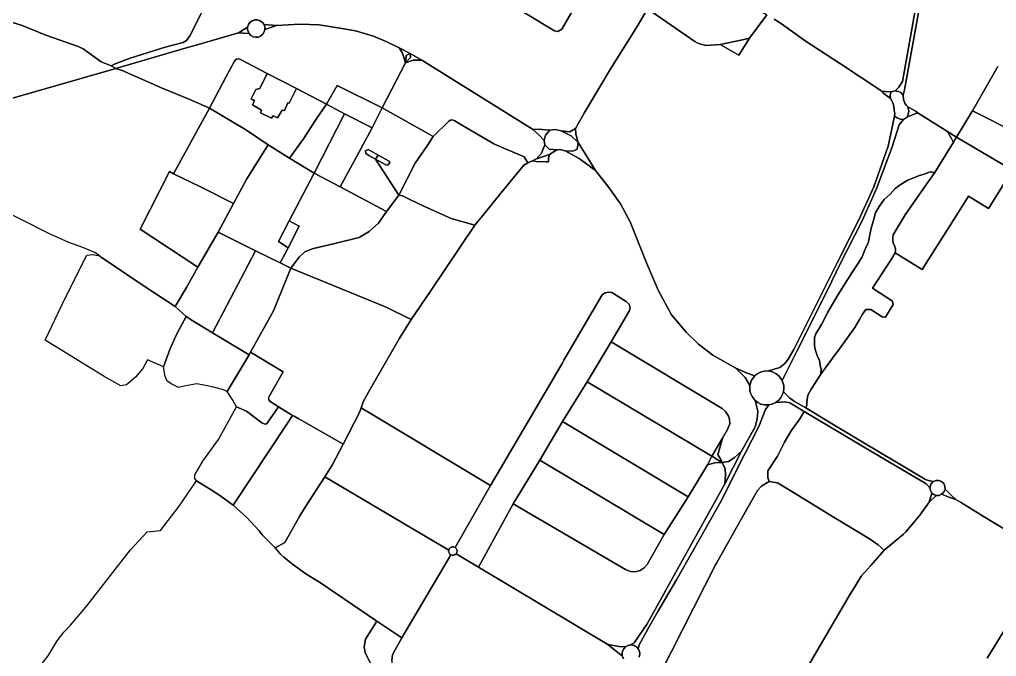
# Model space of a CAD drawing. Header units: millimetres. Extents: x -5124 to 18012, y -6362 to 5362.
# Drawn here: x -3873 to -1708, y -2417 to -1006 of the extents above; entities that cross this region are included whole.
import ezdxf

# ---------------------------------------------------------------- set-up
doc = ezdxf.new("R2010")
doc.units = ezdxf.units.MM
doc.layers.add('brokenLine', color=1, linetype='Continuous')

msp = doc.modelspace()

# ---------------------------------------------------------------- linework, layer by layer
at = {"layer": 'brokenLine', "color": 1}
for points in [[(-1920.5, -1167.4), (-1925.4, -1165.4), (-1933.1, -1163.3), (-1924.9, -1155.9), (-1917, -1143.2), (-1894, -1014.3), (-1833.5, -673.5), (-1839.1, -659.7), (-1832.6, -663.8), (-1825.1, -665.6), (-1817.4, -664.9), (-1824.5, -675.5), (-1908, -1137.1), (-1912.4, -1161.4), (-1915, -1173.2), (-1920.5, -1167.4), (-1920.5, -1167.4)], [(-1833.5, -673.5), (-1894, -1014.3), (-1917, -1143.2), (-1924.9, -1155.9), (-1933.1, -1163.3), (-1941.5, -1165.6), (-1955, -1165.1), (-1962.5, -1164.7), (-2053.7, -1103.7), (-2132.5, -1053.2), (-2184.8, -1015.1), (-2200.7, -1004.9)], [(-1705.2, -1109.7), (-1761.8, -1208.3), (-1762.9, -1210.2), (-1797.1, -1266.3), (-1817.2, -1253.7), (-1881.9, -1213.2), (-1886.4, -1209.1), (-1898.5, -1202.5), (-1904.7, -1199.4), (-1908.4, -1195.6), (-1911.6, -1191.3), (-1914.5, -1182.9), (-1915, -1173.2), (-1912.4, -1161.4), (-1908, -1137.1), (-1824.5, -675.5)], [(-2936.2, -808.1), (-2679.2, -965.7), (-2647.3, -985.2), (-2671.3, -1027), (-2680.2, -1032.5), (-2688.1, -1031), (-2955.4, -868.8), (-2961.8, -858.4), (-2961.3, -848.9), (-2936.2, -808.1), (-2936.2, -808.1)], [(-3398.3, -846.8), (-3495.5, -1041.7), (-3503.4, -1052.1), (-3510.5, -1056.2), (-3550.1, -1066.7), (-3627.7, -1091.4), (-3661.5, -1104.1), (-3670.2, -1108.5), (-3670.2, -1108.5)], [(-3007.4, -1081.3), (-3031.8, -1068.1), (-3059.2, -1054.8), (-3089, -1042.8), (-3129, -1031), (-3158.8, -1025.6), (-3209.3, -1017.1), (-3252.1, -1016.1), (-3304, -1018.8), (-3331.4, -1017), (-3334.9, -1012), (-3339.8, -1008.4), (-3345.6, -1006.5), (-3351.8, -1006.5), (-3357.6, -1008.4), (-3362.5, -1012), (-3366.1, -1016.9), (-3367.9, -1022.8), (-3387.7, -1035.1), (-3481.5, -1062.6), (-3492.5, -1065.6), (-3506.5, -1069.3), (-3659.4, -1114.2), (-3670.2, -1108.5), (-3661.5, -1104.1), (-3627.7, -1091.4), (-3550.1, -1066.7), (-3510.5, -1056.2), (-3503.4, -1052.1), (-3495.5, -1041.7), (-3398.3, -846.8)], [(-2955.4, -868.8), (-2688.1, -1031), (-2680.2, -1032.5), (-2671.3, -1027), (-2647.3, -985.2)], [(-2411, -876.8), (-2384.4, -902.1), (-2304.5, -945.1), (-2230.1, -988), (-2217.3, -995.4), (-2255.4, -1046.7), (-2271.3, -1050.9), (-2320.5, -1060.7), (-2352.7, -1062.9), (-2363.6, -1060.5), (-2371.4, -1057.3), (-2376.5, -1054.7), (-2481.8, -981.9), (-2441.5, -909.6), (-2419.1, -885.2), (-2411, -876.8), (-2411, -876.8)], [(-2481.8, -981.9), (-2504.8, -1021), (-2564.5, -1116.6), (-2622.3, -1212.9), (-2641.5, -1247.3), (-2653.9, -1254.2), (-2673.2, -1252.1), (-2686.3, -1249.3), (-2698.1, -1250.9), (-2715.4, -1249.6), (-2736.3, -1248.7), (-2981.8, -1095.6), (-3007.4, -1081.3), (-3007.4, -1081.3)], [(-2200.7, -1004.9), (-2184.8, -1015.1), (-2132.5, -1053.2), (-2053.7, -1103.7), (-1962.5, -1164.7), (-1957.7, -1169.7), (-1943.1, -1180.8), (-1940.2, -1185.6), (-1938.4, -1190.6), (-1935.6, -1197.4), (-1934.9, -1207.4), (-1933.8, -1214.2), (-1934.4, -1219.8), (-1948.2, -1286.4), (-1980.1, -1376.7), (-2013.1, -1449.6), (-2061, -1543.5), (-2089.2, -1601), (-2157.5, -1736.8), (-2169.7, -1758.3), (-2177.6, -1768.1), (-2188.7, -1776.9), (-2213.7, -1784.5), (-2222.4, -1784.7), (-2229.5, -1786.3), (-2238.7, -1791), (-2243.8, -1795.2), (-2260.7, -1789.2), (-2286.2, -1778.2), (-2337, -1749.3), (-2368.7, -1725.3), (-2396.2, -1698.4), (-2428.5, -1659.9), (-2457.3, -1607), (-2484.1, -1545.1), (-2519.9, -1454.3), (-2541.2, -1414.4), (-2567.3, -1377.9), (-2596.9, -1340.1), (-2620.9, -1301.5), (-2635.4, -1278.2), (-2640.8, -1259.7), (-2641.5, -1247.3), (-2622.3, -1212.9), (-2564.5, -1116.6), (-2504.8, -1021), (-2481.8, -981.9)], [(-2481.8, -981.9), (-2376.5, -1054.7), (-2371.4, -1057.3), (-2363.6, -1060.5), (-2352.7, -1062.9), (-2320.5, -1060.7), (-2279.3, -1084.9), (-2255.4, -1046.7), (-2217.3, -995.4)], [(-3888.5, -1011.9), (-3867.4, -1018.6), (-3814.9, -1040.3), (-3743.1, -1065.5), (-3732.1, -1070.5), (-3692.6, -1099.4), (-3670.2, -1108.5), (-3659.4, -1114.2), (-4208.2, -1271.3)], [(-3670.2, -1108.5), (-3692.6, -1099.4), (-3732.1, -1070.5), (-3743.1, -1065.5), (-3814.9, -1040.3), (-3867.4, -1018.6), (-3888.5, -1011.9)], [(-3452.1, -1202), (-3495.9, -1183.2), (-3541.2, -1164.2), (-3557, -1157.8), (-3645.7, -1118.7), (-3659.4, -1114.2), (-3506.5, -1069.3), (-3492.5, -1065.6), (-3481.5, -1062.6), (-3387.7, -1035.1), (-3364.6, -1036.7), (-3360.6, -1041), (-3355.4, -1043.8), (-3349.7, -1045), (-3343.8, -1044.4), (-3338.4, -1042), (-3334, -1038.2), (-3330.9, -1033.2), (-3329.4, -1027.5), (-3304, -1018.8), (-3252.1, -1016.1), (-3209.3, -1017.1), (-3158.8, -1025.6), (-3129, -1031), (-3089, -1042.8), (-3059.2, -1054.8), (-3031.8, -1068.1), (-3024.3, -1080.2), (-3018.1, -1101.5), (-3069.6, -1201), (-3169, -1152.2), (-3193, -1192.9), (-3259.4, -1158.5), (-3324.5, -1124.9), (-3383.6, -1094.3), (-3388.7, -1093.1), (-3393.1, -1093.5), (-3396.9, -1098), (-3415.7, -1133.4), (-3452.1, -1202), (-3452.1, -1202)], [(-3367.9, -1022.8), (-3366.1, -1016.9), (-3362.5, -1012), (-3357.6, -1008.4), (-3351.8, -1006.5), (-3345.6, -1006.5), (-3339.8, -1008.4), (-3334.9, -1012), (-3331.4, -1017), (-3329.7, -1022.1), (-3329.4, -1027.5), (-3330.9, -1033.2), (-3334, -1038.2), (-3338.4, -1042), (-3343.8, -1044.4), (-3349.7, -1045), (-3355.4, -1043.8), (-3360.6, -1041), (-3364.6, -1036.7), (-3366.9, -1032.4), (-3368, -1027.6), (-3367.9, -1022.8), (-3367.9, -1022.8)], [(-3329.4, -1027.5), (-3329.7, -1022.1), (-3331.4, -1017), (-3304, -1018.8), (-3329.4, -1027.5), (-3329.4, -1027.5)], [(-3367.9, -1022.8), (-3368, -1027.6), (-3366.9, -1032.4), (-3364.6, -1036.7), (-3387.7, -1035.1), (-3367.9, -1022.8), (-3367.9, -1022.8)], [(-2255.4, -1046.7), (-2279.3, -1084.9), (-2320.5, -1060.7), (-2271.3, -1050.9), (-2255.4, -1046.7), (-2255.4, -1046.7)], [(-3031.8, -1068.1), (-3007.4, -1081.3), (-3016.2, -1085.6), (-3018.1, -1101.5), (-3024.3, -1080.2), (-3031.8, -1068.1), (-3031.8, -1068.1)], [(-3007.4, -1081.3), (-3006.5, -1089.8), (-3018.1, -1101.5), (-3016.2, -1085.6), (-3007.4, -1081.3), (-3007.4, -1081.3)], [(-3018.1, -1101.5), (-3006.5, -1089.8), (-3007.4, -1081.3), (-2981.8, -1095.6), (-3000.7, -1095.4), (-3018.1, -1101.5), (-3018.1, -1101.5)], [(-3193, -1192.9), (-3215.8, -1226.7), (-3243.6, -1269.8), (-3275.1, -1313.2), (-3322.4, -1283.1), (-3369.9, -1250.9), (-3373.8, -1248.3), (-3452.1, -1202), (-3415.7, -1133.4), (-3396.9, -1098), (-3393.1, -1093.5), (-3388.7, -1093.1), (-3383.6, -1094.3), (-3324.5, -1124.9), (-3340.6, -1158.2), (-3349.2, -1160.7), (-3359.9, -1181.6), (-3352.7, -1185.6), (-3356.8, -1194.4), (-3337.2, -1206.6), (-3339.4, -1212.1), (-3314.7, -1224.3), (-3311.2, -1218.9), (-3301.6, -1223.4), (-3291, -1206.2), (-3286.4, -1207.3), (-3278.6, -1190.6), (-3275.5, -1191.3), (-3259.4, -1158.5), (-3193, -1192.9), (-3193, -1192.9)], [(-2736.4, -1319), (-2746.7, -1323.4), (-2754.7, -1309.9), (-2820.8, -1282), (-2891.4, -1240.5), (-2908.5, -1230.3), (-2914.7, -1228), (-2918.1, -1228.4), (-2922.2, -1230.7), (-2956.4, -1264.7), (-2971.8, -1256.1), (-3069.6, -1201), (-3018.1, -1101.5), (-3000.7, -1095.4), (-2981.8, -1095.6), (-2736.3, -1248.7), (-2721.7, -1262.2), (-2711, -1273.4), (-2708.9, -1283.7), (-2716.7, -1302), (-2727.9, -1314.7), (-2736.4, -1319), (-2736.4, -1319)], [(-4208.2, -1271.3), (-3659.4, -1114.2), (-3645.7, -1118.7), (-3557, -1157.8), (-3541.2, -1164.2), (-3495.9, -1183.2), (-3452.1, -1202), (-3531.7, -1347.8), (-3540.8, -1342.3), (-3605.6, -1470.2), (-3478.3, -1554.8), (-3503.5, -1599.2), (-3528.4, -1641.9), (-3601.5, -1593.6), (-3694.3, -1530.8), (-3696, -1529.5), (-3696, -1529.5)], [(-3324.5, -1124.9), (-3259.4, -1158.5), (-3275.5, -1191.3), (-3278.6, -1190.6), (-3286.4, -1207.3), (-3291, -1206.2), (-3301.6, -1223.4), (-3311.2, -1218.9), (-3314.7, -1224.3), (-3339.4, -1212.1), (-3337.2, -1206.6), (-3356.8, -1194.4), (-3352.7, -1185.6), (-3359.9, -1181.6), (-3349.2, -1160.7), (-3340.6, -1158.2), (-3324.5, -1124.9), (-3324.5, -1124.9)], [(-1667.7, -1255.1), (-1761.8, -1208.3), (-1705.2, -1109.7)], [(-3069.6, -1201), (-3092.1, -1245.9), (-3153, -1214.3), (-3193, -1192.9), (-3169, -1152.2), (-3069.6, -1201), (-3069.6, -1201)], [(-1941.5, -1165.6), (-1944, -1172.3), (-1943.1, -1180.8), (-1957.7, -1169.7), (-1962.5, -1164.7), (-1955, -1165.1), (-1941.5, -1165.6), (-1941.5, -1165.6)], [(-1914.7, -1227.2), (-1922, -1226.7), (-1928.7, -1223.5), (-1934.4, -1219.8), (-1933.8, -1214.2), (-1934.9, -1207.4), (-1935.6, -1197.4), (-1938.4, -1190.6), (-1940.2, -1185.6), (-1943.1, -1180.8), (-1944, -1172.3), (-1941.5, -1165.6), (-1933.1, -1163.3), (-1925.4, -1165.4), (-1920.5, -1167.4), (-1915, -1173.2), (-1914.5, -1182.9), (-1911.6, -1191.3), (-1908.4, -1195.6), (-1904.7, -1199.4), (-1903, -1208.8), (-1905.7, -1221.3), (-1914.7, -1227.2), (-1914.7, -1227.2)], [(-3369.9, -1250.9), (-3322.4, -1283.1), (-3369.4, -1358.8), (-3398.9, -1413.1), (-3472, -1376.6), (-3531.7, -1347.8), (-3452.1, -1202), (-3373.8, -1248.3), (-3369.9, -1250.9), (-3369.9, -1250.9)], [(-3193, -1192.9), (-3153, -1214.3), (-3220.6, -1345.9), (-3275.1, -1313.2), (-3243.6, -1269.8), (-3215.8, -1226.7), (-3193, -1192.9), (-3193, -1192.9)], [(-3033, -1395.1), (-3044, -1409.4), (-3059.9, -1430.8), (-3162.6, -1376.3), (-3117, -1292), (-3092.1, -1245.9), (-3069.6, -1201), (-2971.8, -1256.1), (-2956.4, -1264.7), (-2969.9, -1285.8), (-2996.7, -1324.1), (-3033, -1395.1), (-3084.3, -1315.3), (-3060.2, -1328.4), (-3056.6, -1327.4), (-3052.9, -1322.7), (-3054.3, -1319.3), (-3078.6, -1306), (-3100.5, -1294), (-3106.7, -1296.8), (-3105.7, -1302.9), (-3099.5, -1307.1), (-3084.3, -1315.3), (-3033, -1395.1)], [(-1905.7, -1221.3), (-1903, -1208.8), (-1904.7, -1199.4), (-1898.5, -1202.5), (-1886.4, -1209.1), (-1881.9, -1213.2), (-1887.4, -1214), (-1905.7, -1221.3), (-1905.7, -1221.3)], [(-1761.8, -1208.3), (-1667.7, -1255.1), (-1616.7, -1281), (-1657.9, -1349.2), (-1672.7, -1339.6), (-1797.1, -1266.3), (-1762.9, -1210.2), (-1761.8, -1208.3), (-1761.8, -1208.3)], [(-3162.6, -1376.3), (-3220.6, -1345.9), (-3153, -1214.3), (-3092.1, -1245.9), (-3117, -1292), (-3162.6, -1376.3), (-3162.6, -1376.3)], [(-2956.4, -1264.7), (-2922.2, -1230.7), (-2918.1, -1228.4), (-2914.7, -1228), (-2908.5, -1230.3), (-2891.4, -1240.5), (-2820.8, -1282), (-2754.7, -1309.9), (-2746.7, -1323.4), (-2756, -1328.6), (-2806.5, -1390.7), (-2843.4, -1436), (-2864.2, -1461.6), (-2916.5, -1446.7), (-2977.1, -1419), (-3010.1, -1403.4), (-3024.3, -1396.7), (-3033, -1395.1), (-2996.7, -1324.1), (-2969.9, -1285.8), (-2956.4, -1264.7), (-2956.4, -1264.7)], [(-1934.4, -1219.8), (-1928.7, -1223.5), (-1922, -1226.7), (-1914.7, -1227.2), (-1924.3, -1238.7), (-1939.9, -1287.9), (-1973.3, -1378.5), (-2006.1, -1451.7), (-2054.6, -1546.9), (-2082.1, -1604), (-2149.8, -1739.2), (-2170.8, -1780.5), (-2183.3, -1805.5), (-2190.3, -1795.7), (-2196.3, -1790.7), (-2204.9, -1786.5), (-2213.7, -1784.5), (-2188.7, -1776.9), (-2177.6, -1768.1), (-2169.7, -1758.3), (-2157.5, -1736.8), (-2089.2, -1601), (-2061, -1543.5), (-2013.1, -1449.6), (-1980.1, -1376.7), (-1948.2, -1286.4), (-1934.4, -1219.8), (-1934.4, -1219.8)], [(-2180.4, -1830.7), (-2179.5, -1822.3), (-2179.9, -1816.3), (-2183.3, -1805.5), (-2170.8, -1780.5), (-2149.8, -1739.2), (-2082.1, -1604), (-2054.6, -1546.9), (-2006.1, -1451.7), (-1973.3, -1378.5), (-1939.9, -1287.9), (-1924.3, -1238.7), (-1914.7, -1227.2), (-1905.7, -1221.3), (-1887.4, -1214), (-1881.9, -1213.2), (-1817.2, -1253.7), (-1803.8, -1277.6), (-1844.9, -1344.8), (-1855.4, -1342.9), (-1869, -1348.7), (-1881.5, -1352.1), (-1904.5, -1361.8), (-1919.3, -1370.6), (-1932.7, -1380.2), (-1944, -1392.3), (-1957.1, -1404.6), (-1968.1, -1419.8), (-1976.3, -1434.2), (-1981.2, -1450.7), (-1986, -1467.9), (-1992.8, -1501.6), (-1997, -1509.5), (-2001.1, -1518.2), (-2006.3, -1531.9), (-2015.9, -1547.2), (-2029.1, -1566.9), (-2059.3, -1614.7), (-2066.5, -1627.9), (-2082.4, -1654.1), (-2096.1, -1681.6), (-2108.5, -1702.2), (-2111.9, -1710.5), (-2111.9, -1719.4), (-2111.9, -1728.4), (-2109.2, -1739.4), (-2105.7, -1750.4), (-2100.9, -1761.4), (-2098.2, -1775.8), (-2096.8, -1779.6), (-2097.3, -1791.2), (-2118.8, -1824.6), (-2126.4, -1838.4), (-2128.4, -1852.8), (-2128.4, -1860.1), (-2131, -1866.2), (-2155.9, -1852.4), (-2166.8, -1843.8), (-2180.4, -1830.7), (-2180.4, -1830.7)], [(-2698.1, -1250.9), (-2707.6, -1261.7), (-2711, -1273.4), (-2721.7, -1262.2), (-2736.3, -1248.7), (-2715.4, -1249.6), (-2698.1, -1250.9), (-2698.1, -1250.9)], [(-2711, -1273.4), (-2707.6, -1261.7), (-2698.1, -1250.9), (-2686.3, -1249.3), (-2673.2, -1252.1), (-2651.2, -1263.1), (-2635.4, -1278.2), (-2637.4, -1292.6), (-2647.1, -1297.5), (-2664.4, -1296.5), (-2675.9, -1294), (-2682.5, -1294.5), (-2699.3, -1292.6), (-2708.9, -1283.7), (-2711, -1273.4), (-2711, -1273.4)], [(-2641.5, -1247.3), (-2640.8, -1259.7), (-2635.4, -1278.2), (-2651.2, -1263.1), (-2673.2, -1252.1), (-2653.9, -1254.2), (-2641.5, -1247.3), (-2641.5, -1247.3)], [(-1803.8, -1277.6), (-1817.2, -1253.7), (-1797.1, -1266.3), (-1800.5, -1272.2), (-1803.8, -1277.6), (-1803.8, -1277.6)], [(-1672.7, -1339.6), (-1726.1, -1424.6), (-1770.6, -1397.4), (-1783.9, -1418.5), (-1873.4, -1559.9), (-1932.7, -1522.4), (-1932.1, -1517.4), (-1932.2, -1513.6), (-1934.2, -1506.7), (-1937.4, -1501.2), (-1938.4, -1495.7), (-1938.4, -1488.9), (-1937.3, -1482.9), (-1910.9, -1438.3), (-1870.5, -1380.4), (-1844.9, -1344.8), (-1803.8, -1277.6), (-1800.5, -1272.2), (-1797.1, -1266.3), (-1672.7, -1339.6), (-1672.7, -1339.6)], [(-3275.6, -1452), (-3299.3, -1497.9), (-3278.2, -1511.5), (-3295.3, -1545.2), (-3350.3, -1517.9), (-3361.9, -1512.1), (-3433.3, -1476.6), (-3398.9, -1413.1), (-3369.4, -1358.8), (-3322.4, -1283.1), (-3275.1, -1313.2), (-3220.6, -1345.9), (-3275.6, -1452), (-3275.6, -1452)], [(-2315.8, -1933.7), (-2304.2, -1914.2), (-2299.3, -1901.4), (-2300.1, -1891.4), (-2302.3, -1884.7), (-2307.8, -1875.1), (-2316, -1867.5), (-2562.1, -1719.6), (-2522.3, -1652.2), (-2520.2, -1645.3), (-2522.3, -1636.4), (-2529.1, -1630.2), (-2560.8, -1610.9), (-2567.6, -1609.6), (-2575.2, -1611.6), (-2582.1, -1615.8), (-2667.1, -1760.8), (-2671.1, -1767.6), (-2708.8, -1832), (-2829.6, -2038.2), (-3116.4, -1866.4), (-3111.4, -1852.6), (-3099.3, -1830.3), (-3031.6, -1712.9), (-3005.1, -1670.6), (-2962.5, -1607.5), (-2864.2, -1461.6), (-2843.4, -1436), (-2806.5, -1390.7), (-2756, -1328.6), (-2746.7, -1323.4), (-2736.4, -1319), (-2728.3, -1320.6), (-2706.4, -1320.8), (-2700.9, -1320.8), (-2701.3, -1312.8), (-2699, -1304.7), (-2682.5, -1294.5), (-2675.9, -1294), (-2664.4, -1296.5), (-2633.4, -1313.8), (-2596.9, -1340.1), (-2567.3, -1377.9), (-2541.2, -1414.4), (-2519.9, -1454.3), (-2484.1, -1545.1), (-2457.3, -1607), (-2428.5, -1659.9), (-2396.2, -1698.4), (-2368.7, -1725.3), (-2337, -1749.3), (-2286.2, -1778.2), (-2265.5, -1798.9), (-2254.8, -1816.9), (-2254.6, -1829), (-2253, -1835), (-2250.1, -1841.2), (-2242.9, -1850.2), (-2237.5, -1873.9), (-2238.6, -1891.6), (-2243.3, -1907.9), (-2273.5, -1962.4), (-2289.3, -1976.7), (-2302, -1985.4), (-2316.3, -1987.1), (-2320.3, -1979.1), (-2325.7, -1969.8), (-2323, -1960), (-2315.8, -1933.7), (-2315.8, -1933.7)], [(-3084.3, -1315.3), (-3099.5, -1307.1), (-3105.7, -1302.9), (-3106.7, -1296.8), (-3100.5, -1294), (-3078.6, -1306), (-3084.3, -1315.3), (-3084.3, -1315.3)], [(-2708.9, -1283.7), (-2699.3, -1292.6), (-2682.5, -1294.5), (-2699, -1304.7), (-2707.7, -1307.5), (-2727.9, -1314.7), (-2716.7, -1302), (-2708.9, -1283.7), (-2708.9, -1283.7)], [(-2596.9, -1340.1), (-2633.4, -1313.8), (-2664.4, -1296.5), (-2647.1, -1297.5), (-2637.4, -1292.6), (-2635.4, -1278.2), (-2620.9, -1301.5), (-2596.9, -1340.1), (-2596.9, -1340.1)], [(-3084.3, -1315.3), (-3078.6, -1306), (-3054.3, -1319.3), (-3052.9, -1322.7), (-3056.6, -1327.4), (-3060.2, -1328.4), (-3084.3, -1315.3), (-3084.3, -1315.3)], [(-2736.4, -1319), (-2727.9, -1314.7), (-2707.7, -1307.5), (-2699, -1304.7), (-2701.3, -1312.8), (-2700.9, -1320.8), (-2706.4, -1320.8), (-2728.3, -1320.6), (-2736.4, -1319), (-2736.4, -1319)], [(-1848.4, -2029.5), (-1858.9, -2027.3), (-1866, -2025), (-1942.6, -1979.3), (-1956.8, -1970.8), (-2024.2, -1930.5), (-2070, -1903.2), (-2131, -1866.2), (-2128.4, -1860.1), (-2128.4, -1852.8), (-2126.4, -1838.4), (-2118.8, -1824.6), (-2097.3, -1791.2), (-2065.7, -1748.2), (-2059.9, -1740.6), (-2022.5, -1688.5), (-2012.2, -1670.6), (-2005.4, -1658.9), (-1997.8, -1648.6), (-1993, -1647.9), (-1986.8, -1648.6), (-1972.4, -1658.2), (-1962, -1664.4), (-1954.5, -1665.1), (-1937.4, -1637), (-1938.5, -1630.1), (-1983.4, -1601), (-1940.4, -1534.9), (-1932.7, -1522.4), (-1873.4, -1559.9), (-1783.9, -1418.5), (-1770.6, -1397.4), (-1726.1, -1424.6), (-1672.7, -1339.6)], [(-3478.3, -1554.8), (-3605.6, -1470.2), (-3540.8, -1342.3), (-3531.7, -1347.8), (-3472, -1376.6), (-3398.9, -1413.1), (-3433.3, -1476.6), (-3451.5, -1509), (-3478.3, -1554.8), (-3478.3, -1554.8)], [(-3278.2, -1511.5), (-3253.3, -1463.5), (-3275.6, -1452), (-3220.6, -1345.9), (-3162.6, -1376.3), (-3059.9, -1430.8), (-3077.4, -1457), (-3098.1, -1475.5), (-3120.5, -1488.5), (-3171.3, -1501.1), (-3225.1, -1514.1), (-3241.3, -1520.2), (-3253.6, -1532.3), (-3271.9, -1556.9), (-3295.3, -1545.2), (-3278.2, -1511.5), (-3278.2, -1511.5)], [(-1844.9, -1344.8), (-1870.5, -1380.4), (-1910.9, -1438.3), (-1937.3, -1482.9), (-1938.4, -1488.9), (-1938.4, -1495.7), (-1937.4, -1501.2), (-1934.2, -1506.7), (-1932.2, -1513.6), (-1932.1, -1517.4), (-1932.7, -1522.4), (-1940.4, -1534.9), (-1983.4, -1601), (-1938.5, -1630.1), (-1937.4, -1637), (-1954.5, -1665.1), (-1962, -1664.4), (-1972.4, -1658.2), (-1986.8, -1648.6), (-1993, -1647.9), (-1997.8, -1648.6), (-2005.4, -1658.9), (-2012.2, -1670.6), (-2022.5, -1688.5), (-2059.9, -1740.6), (-2065.7, -1748.2), (-2097.3, -1791.2), (-2096.8, -1779.6), (-2098.2, -1775.8), (-2100.9, -1761.4), (-2105.7, -1750.4), (-2109.2, -1739.4), (-2111.9, -1728.4), (-2111.9, -1719.4), (-2111.9, -1710.5), (-2108.5, -1702.2), (-2096.1, -1681.6), (-2082.4, -1654.1), (-2066.5, -1627.9), (-2059.3, -1614.7), (-2029.1, -1566.9), (-2015.9, -1547.2), (-2006.3, -1531.9), (-2001.1, -1518.2), (-1997, -1509.5), (-1992.8, -1501.6), (-1986, -1467.9), (-1981.2, -1450.7), (-1976.3, -1434.2), (-1968.1, -1419.8), (-1957.1, -1404.6), (-1944, -1392.3), (-1932.7, -1380.2), (-1919.3, -1370.6), (-1904.5, -1361.8), (-1881.5, -1352.1), (-1869, -1348.7), (-1855.4, -1342.9), (-1844.9, -1344.8), (-1844.9, -1344.8)], [(-3059.9, -1430.8), (-3044, -1409.4), (-3033, -1395.1), (-3024.3, -1396.7), (-3010.1, -1403.4), (-2977.1, -1419), (-2916.5, -1446.7), (-2864.2, -1461.6), (-2962.5, -1607.5), (-3005.1, -1670.6), (-3060.5, -1643.3), (-3271.9, -1556.9), (-3253.6, -1532.3), (-3241.3, -1520.2), (-3225.1, -1514.1), (-3171.3, -1501.1), (-3120.5, -1488.5), (-3098.1, -1475.5), (-3077.4, -1457), (-3059.9, -1430.8), (-3059.9, -1430.8)], [(-3696, -1529.5), (-3706.3, -1521.9), (-3718.6, -1516.4), (-3732.6, -1510.6), (-3763.8, -1499.9), (-3807, -1480.9), (-3940.3, -1413.1)], [(-3275.6, -1452), (-3253.3, -1463.5), (-3278.2, -1511.5), (-3299.3, -1497.9), (-3275.6, -1452), (-3275.6, -1452)], [(-3350.3, -1517.9), (-3445.7, -1700.2), (-3489.3, -1673.2), (-3504.2, -1663.8), (-3528.4, -1641.9), (-3503.5, -1599.2), (-3478.3, -1554.8), (-3451.5, -1509), (-3433.3, -1476.6), (-3361.9, -1512.1), (-3350.3, -1517.9), (-3350.3, -1517.9)], [(-3528.4, -1641.9), (-3504.2, -1663.8), (-3524.6, -1702.3), (-3540, -1737.1), (-3553.9, -1775), (-3589.7, -1759.7), (-3599.6, -1779.2), (-3616.1, -1798.3), (-3636.5, -1815.5), (-3648.5, -1817.7), (-3685.8, -1796.7), (-3816.3, -1715.9), (-3772.3, -1623), (-3724.1, -1528.1), (-3710.4, -1526.1), (-3696, -1529.5), (-3694.3, -1530.8), (-3601.5, -1593.6), (-3528.4, -1641.9), (-3528.4, -1641.9)], [(-3295.3, -1545.2), (-3271.9, -1556.9), (-3310.2, -1651.2), (-3361.1, -1742.6), (-3364.5, -1748.9), (-3445.7, -1700.2), (-3350.3, -1517.9), (-3295.3, -1545.2), (-3295.3, -1545.2)], [(-3156.2, -1946.7), (-3237, -1899.9), (-3255.8, -1889.6), (-3264.7, -1884.7), (-3268, -1882.8), (-3299.2, -1864.1), (-3317.5, -1851.8), (-3320.5, -1848.4), (-3321.2, -1843.7), (-3319.3, -1839.2), (-3289.2, -1786.1), (-3361.1, -1742.6), (-3310.2, -1651.2), (-3271.9, -1556.9), (-3060.5, -1643.3), (-3005.1, -1670.6), (-3031.6, -1712.9), (-3099.3, -1830.3), (-3111.4, -1852.6), (-3116.4, -1866.4), (-3120, -1876.6), (-3156.2, -1946.7), (-3156.2, -1946.7)], [(-2779.4, -2079.1), (-2856.3, -2219.4), (-2905.8, -2189.7), (-2904.1, -2186.9), (-2903.5, -2183.7), (-2904.1, -2180.5), (-2905.7, -2177.6), (-2908.2, -2175.4), (-2829.6, -2038.2), (-2708.8, -1832), (-2671.1, -1767.6), (-2667.1, -1760.8), (-2582.1, -1615.8), (-2575.2, -1611.6), (-2567.6, -1609.6), (-2560.8, -1610.9), (-2529.1, -1630.2), (-2522.3, -1636.4), (-2520.2, -1645.3), (-2522.3, -1652.2), (-2562.1, -1719.6), (-2615.3, -1808.3), (-2669.8, -1896.5), (-2720.6, -1981.8), (-2779.4, -2079.1), (-2779.4, -2079.1)], [(-3364.5, -1748.9), (-3413.3, -1829.8), (-3423.5, -1825.9), (-3443.1, -1820), (-3461.3, -1816.6), (-3480.2, -1813.3), (-3505, -1817.3), (-3521.2, -1821.1), (-3535.4, -1814), (-3545.7, -1806.9), (-3550.7, -1796.7), (-3553.9, -1775), (-3540, -1737.1), (-3524.6, -1702.3), (-3504.2, -1663.8), (-3489.3, -1673.2), (-3445.7, -1700.2), (-3364.5, -1748.9), (-3364.5, -1748.9)], [(-2315.8, -1933.7), (-2339.3, -1973.2), (-2615.3, -1808.3), (-2562.1, -1719.6), (-2316, -1867.5), (-2307.8, -1875.1), (-2302.3, -1884.7), (-2300.1, -1891.4), (-2299.3, -1901.4), (-2304.2, -1914.2), (-2315.8, -1933.7), (-2315.8, -1933.7)], [(-3299.2, -1864.1), (-3324.6, -1900), (-3327.4, -1902.4), (-3330.8, -1901.8), (-3336.1, -1899.3), (-3370, -1873.9), (-3392.4, -1863.9), (-3400.7, -1848.9), (-3413.3, -1829.8), (-3364.5, -1748.9), (-3361.1, -1742.6), (-3289.2, -1786.1), (-3319.3, -1839.2), (-3321.2, -1843.7), (-3320.5, -1848.4), (-3317.5, -1851.8), (-3299.2, -1864.1), (-3299.2, -1864.1)], [(-2243.8, -1795.2), (-2251, -1804.8), (-2253.7, -1811.7), (-2254.8, -1816.9), (-2265.5, -1798.9), (-2286.2, -1778.2), (-2260.7, -1789.2), (-2243.8, -1795.2), (-2243.8, -1795.2)], [(-2197.2, -1854.4), (-2206.1, -1858.4), (-2212.6, -1859.8), (-2222.1, -1859.8), (-2230.4, -1857.8), (-2236.9, -1854.7), (-2242.9, -1850.2), (-2250.1, -1841.2), (-2253, -1835), (-2254.6, -1829), (-2254.8, -1816.9), (-2253.7, -1811.7), (-2251, -1804.8), (-2243.8, -1795.2), (-2238.7, -1791), (-2229.5, -1786.3), (-2222.4, -1784.7), (-2213.7, -1784.5), (-2204.9, -1786.5), (-2196.3, -1790.7), (-2190.3, -1795.7), (-2183.3, -1805.5), (-2179.9, -1816.3), (-2179.5, -1822.3), (-2180.4, -1830.7), (-2183.7, -1839.6), (-2186.7, -1844.5), (-2190.4, -1848.9), (-2197.2, -1854.4), (-2197.2, -1854.4)], [(-2339.3, -1973.2), (-2348.6, -1992.3), (-2391.3, -2063.2), (-2669.8, -1896.5), (-2615.3, -1808.3), (-2339.3, -1973.2), (-2339.3, -1973.2)], [(-1848.4, -2029.5), (-1854, -2035.5), (-1856.1, -2043.6), (-1864, -2034.7), (-1869.9, -2031.2), (-1979.3, -1966.5), (-2048.7, -1925.4), (-2134.8, -1874.4), (-2166, -1855.3), (-2177.9, -1852.9), (-2197.2, -1854.4), (-2190.4, -1848.9), (-2186.7, -1844.5), (-2183.7, -1839.6), (-2180.4, -1830.7), (-2166.8, -1843.8), (-2155.9, -1852.4), (-2131, -1866.2), (-2070, -1903.2), (-2024.2, -1930.5), (-1956.8, -1970.8), (-1942.6, -1979.3), (-1866, -2025), (-1858.9, -2027.3), (-1848.4, -2029.5), (-1848.4, -2029.5)], [(-2242.9, -1850.2), (-2236.9, -1854.7), (-2230.4, -1857.8), (-2222.1, -1859.8), (-2212.6, -1859.8), (-2220.3, -1869.8), (-2234.9, -1907.2), (-2282.3, -2000), (-2316.8, -2070.3), (-2417.1, -2247.2), (-2458.8, -2317.5), (-2476.2, -2348.7), (-2500.2, -2391.3), (-2502.1, -2400), (-2505.8, -2396.1), (-2509, -2394), (-2511.6, -2392.8), (-2517.3, -2391.7), (-2521.4, -2391.9), (-2511.3, -2386.6), (-2482.1, -2345), (-2322, -2055.8), (-2310.4, -2034.6), (-2273.5, -1962.4), (-2243.3, -1907.9), (-2238.6, -1891.6), (-2237.5, -1873.9), (-2242.9, -1850.2), (-2242.9, -1850.2)], [(-2500, -2418.9), (-2498.5, -2411.2), (-2499.4, -2405.7), (-2502.1, -2400), (-2500.2, -2391.3), (-2476.2, -2348.7), (-2458.8, -2317.5), (-2417.1, -2247.2), (-2316.8, -2070.3), (-2282.3, -2000), (-2234.9, -1907.2), (-2220.3, -1869.8), (-2212.6, -1859.8), (-2206.1, -1858.4), (-2197.2, -1854.4), (-2177.9, -1852.9), (-2166, -1855.3), (-2134.8, -1874.4), (-2144, -1890.3), (-2157.3, -1909.1), (-2163.2, -1917.2), (-2178.4, -1942.5), (-2185.7, -1957.1), (-2193.3, -1973.5), (-2214.7, -2006.1), (-2214.8, -2020.6), (-2212, -2029.3), (-2228.9, -2039.6), (-2238.1, -2049.5), (-2277.7, -2119.6), (-2329.5, -2211.6), (-2331, -2214.3), (-2453.2, -2454)], [(-3392.4, -1863.9), (-3370, -1873.9), (-3336.1, -1899.3), (-3330.8, -1901.8), (-3327.4, -1902.4), (-3324.6, -1900), (-3299.2, -1864.1), (-3268, -1882.8), (-3280.9, -1902.3), (-3400, -2082.1), (-3424, -2064.3), (-3444.9, -2050.1), (-3465.5, -2037.9), (-3481.2, -2027.7), (-3484.5, -2022.6), (-3484.9, -2017.8), (-3483.8, -2012.8), (-3480.6, -2006.9), (-3467.1, -1984.5), (-3432.5, -1936.7), (-3392.4, -1863.9), (-3392.4, -1863.9)], [(-3196.4, -2019.3), (-3240.4, -2086.5), (-3252.7, -2107.3), (-3285.5, -2164.4), (-3306.8, -2176.3), (-3335.4, -2147.4), (-3342.3, -2138.7), (-3369, -2110.1), (-3400, -2082.1), (-3280.9, -1902.3), (-3268, -1882.8), (-3264.7, -1884.7), (-3255.8, -1889.6), (-3237, -1899.9), (-3156.2, -1946.7), (-3180.7, -1993.5), (-3196.4, -2019.3), (-3196.4, -2019.3)], [(-3196.4, -2019.3), (-3180.7, -1993.5), (-3156.2, -1946.7), (-3120, -1876.6), (-3116.4, -1866.4), (-2829.6, -2038.2), (-2908.2, -2175.4), (-2911.3, -2174.3), (-2914.6, -2174.3), (-2917.6, -2175.4), (-2920.1, -2177.5), (-2922.1, -2181.4), (-3196.4, -2019.3), (-3196.4, -2019.3)], [(-1857.7, -2075.5), (-1865.1, -2085.7), (-1878.4, -2104.2), (-1896.4, -2126.1), (-1909.5, -2140.6), (-1914.2, -2145.8), (-1957.1, -2181.7), (-1970.7, -2169.9), (-1989.9, -2156.8), (-2071.5, -2106.8), (-2135.3, -2067.7), (-2182.4, -2038.9), (-2194, -2032.5), (-2212, -2029.3), (-2214.8, -2020.6), (-2214.7, -2006.1), (-2193.3, -1973.5), (-2185.7, -1957.1), (-2178.4, -1942.5), (-2163.2, -1917.2), (-2157.3, -1909.1), (-2144, -1890.3), (-2134.8, -1874.4), (-2048.7, -1925.4), (-1979.3, -1966.5), (-1869.9, -2031.2), (-1864, -2034.7), (-1856.1, -2043.6), (-1855, -2049.6), (-1851.8, -2054.9), (-1857.7, -2075.5), (-1857.7, -2075.5)], [(-2669.8, -1896.5), (-2391.3, -2063.2), (-2444.6, -2146.8), (-2720.6, -1981.8), (-2669.8, -1896.5), (-2669.8, -1896.5)], [(-2316.3, -1987.1), (-2339.3, -1973.2), (-2315.8, -1933.7), (-2323, -1960), (-2325.7, -1969.8), (-2320.3, -1979.1), (-2316.3, -1987.1), (-2316.3, -1987.1)], [(-2273.5, -1962.4), (-2310.4, -2034.6), (-2308.7, -2015.2), (-2309.5, -2001.6), (-2316.3, -1987.1), (-2302, -1985.4), (-2289.3, -1976.7), (-2273.5, -1962.4), (-2273.5, -1962.4)], [(-2316.3, -1987.1), (-2309.5, -2001.6), (-2308.7, -2015.2), (-2310.4, -2034.6), (-2322, -2055.8), (-2482.1, -2345), (-2511.3, -2386.6), (-2521.4, -2391.9), (-2525.4, -2393), (-2530.3, -2395.7), (-2544.3, -2394.8), (-2569.7, -2390.3), (-2856.3, -2219.4), (-2779.4, -2079.1), (-2530.5, -2224.5), (-2519.5, -2228.6), (-2509.2, -2229.3), (-2498.2, -2226.5), (-2489.3, -2221), (-2482.4, -2213.5), (-2444.6, -2146.8), (-2391.3, -2063.2), (-2348.6, -1992.3), (-2332.4, -1987.9), (-2323.4, -1987.3), (-2316.3, -1987.1), (-2316.3, -1987.1)], [(-2720.6, -1981.8), (-2444.6, -2146.8), (-2482.4, -2213.5), (-2489.3, -2221), (-2498.2, -2226.5), (-2509.2, -2229.3), (-2519.5, -2228.6), (-2530.5, -2224.5), (-2779.4, -2079.1), (-2720.6, -1981.8), (-2720.6, -1981.8)], [(-2339.3, -1973.2), (-2316.3, -1987.1), (-2323.4, -1987.3), (-2332.4, -1987.9), (-2348.6, -1992.3), (-2339.3, -1973.2), (-2339.3, -1973.2)], [(-3842, -2456.9), (-3809.9, -2415.5), (-3789.5, -2382.8), (-3774.9, -2363.6), (-3760.5, -2347.7), (-3726.6, -2307.8), (-3626.9, -2181.2), (-3590.1, -2141), (-3560.6, -2138.2), (-3519.3, -2083.9), (-3481.2, -2027.7), (-3465.5, -2037.9), (-3444.9, -2050.1), (-3424, -2064.3), (-3400, -2082.1), (-3369, -2110.1), (-3342.3, -2138.7), (-3335.4, -2147.4), (-3306.8, -2176.3), (-3295.7, -2189.9), (-3287.4, -2196.9), (-3268.6, -2212.3), (-3238.5, -2234), (-3206, -2254), (-3081.3, -2339.2), (-3081.3, -2339.2)], [(-3306.8, -2176.3), (-3285.5, -2164.4), (-3252.7, -2107.3), (-3240.4, -2086.5), (-3196.4, -2019.3), (-2922.1, -2181.4), (-2922.3, -2184.7), (-2921.3, -2187.8), (-2919.4, -2190.4), (-2917.2, -2192), (-3026.4, -2375.9), (-3081.3, -2339.2), (-3206, -2254), (-3238.5, -2234), (-3268.6, -2212.3), (-3287.4, -2196.9), (-3295.7, -2189.9), (-3306.8, -2176.3), (-3306.8, -2176.3)], [(-2453.2, -2454), (-2331, -2214.3), (-2329.5, -2211.6), (-2277.7, -2119.6), (-2238.1, -2049.5), (-2228.9, -2039.6), (-2212, -2029.3), (-2194, -2032.5), (-2182.4, -2038.9), (-2135.3, -2067.7), (-2071.5, -2106.8), (-1989.9, -2156.8), (-1970.7, -2169.9), (-1957.1, -2181.7), (-1986.9, -2215.4), (-2008.6, -2239), (-2024, -2264.9), (-2025.6, -2267.5), (-2034.5, -2282.5), (-2071.1, -2345), (-2155.3, -2488.8)], [(-1841.9, -2060.3), (-1847.3, -2058.5), (-1851.8, -2054.9), (-1855, -2049.6), (-1856.1, -2043.6), (-1854, -2035.5), (-1848.4, -2029.5), (-1842.4, -2027.1), (-1835.9, -2027.1), (-1830, -2029.5), (-1825.3, -2034), (-1822.7, -2039.9), (-1822.5, -2046.3), (-1825, -2052.9), (-1830, -2057.8), (-1835.7, -2060.2), (-1841.9, -2060.3), (-1841.9, -2060.3)], [(-1683, -2139.2), (-1739.6, -2105.3), (-1788.2, -2075), (-1798.7, -2069.2), (-1808.7, -2059.6), (-1822.5, -2046.3), (-1822.7, -2039.9), (-1825.3, -2034), (-1830, -2029.5), (-1835.9, -2027.1), (-1842.4, -2027.1), (-1848.4, -2029.5), (-1848.4, -2029.5)], [(-1851.8, -2054.9), (-1847.3, -2058.5), (-1841.9, -2060.3), (-1857.7, -2075.5), (-1851.8, -2054.9), (-1851.8, -2054.9)], [(-1798.7, -2069.2), (-1811.5, -2064.6), (-1830, -2057.8), (-1825, -2052.9), (-1822.5, -2046.3), (-1808.7, -2059.6), (-1798.7, -2069.2), (-1798.7, -2069.2)], [(-2155.3, -2488.8), (-2071.1, -2345), (-2034.5, -2282.5), (-2025.6, -2267.5), (-2024, -2264.9), (-2008.6, -2239), (-1986.9, -2215.4), (-1957.1, -2181.7), (-1914.2, -2145.8), (-1909.5, -2140.6), (-1896.4, -2126.1), (-1878.4, -2104.2), (-1865.1, -2085.7), (-1857.7, -2075.5), (-1841.9, -2060.3), (-1841.9, -2060.3)], [(-1841.9, -2060.3), (-1835.7, -2060.2), (-1830, -2057.8), (-1811.5, -2064.6), (-1798.7, -2069.2), (-1788.2, -2075), (-1739.6, -2105.3), (-1683, -2139.2), (-1645.6, -2161), (-1617.4, -2178), (-1599.3, -2197.7), (-1601.8, -2203.7), (-1602.1, -2208.4), (-1600.6, -2214), (-1616.3, -2235), (-1622, -2244.4), (-1668.5, -2321.3), (-1688, -2353.5), (-1713.7, -2395.8), (-1729.1, -2421.2)], [(-2908.2, -2175.4), (-2905.7, -2177.6), (-2904.1, -2180.5), (-2903.5, -2183.7), (-2904.1, -2186.9), (-2905.8, -2189.7), (-2907.8, -2191.4), (-2910.8, -2192.7), (-2914, -2192.9), (-2917.2, -2192), (-2919.4, -2190.4), (-2921.3, -2187.8), (-2922.3, -2184.7), (-2922.1, -2181.4), (-2920.1, -2177.5), (-2917.6, -2175.4), (-2914.6, -2174.3), (-2911.3, -2174.3), (-2908.2, -2175.4), (-2908.2, -2175.4)], [(-3048.5, -2426.2), (-3046.5, -2413.8), (-3041, -2402.1), (-3026.4, -2375.9), (-2917.2, -2192), (-2914, -2192.9), (-2910.8, -2192.7), (-2907.8, -2191.4), (-2905.8, -2189.7), (-2856.3, -2219.4), (-2569.7, -2390.3), (-2550.7, -2406.2), (-2537.5, -2416.1), (-2534.9, -2422.3)], [(-1729.1, -2421.2), (-1713.7, -2395.8), (-1688, -2353.5), (-1668.5, -2321.3), (-1622, -2244.4), (-1616.3, -2235), (-1591.1, -2222.5), (-1583.9, -2223.4), (-1577.2, -2221.1), (-1572.6, -2217.1), (-1541.6, -2224.2), (-1452.8, -2276.3), (-1395.5, -2312), (-1376.5, -2328.3), (-1376.5, -2328.3)], [(-3081.3, -2339.2), (-3106.2, -2378.8), (-3109.6, -2396), (-3107.6, -2409.1), (-3095.9, -2430.4)], [(-3045.3, -2495.7), (-3059.4, -2490.9), (-3062.2, -2483.4), (-3064.2, -2470.3), (-3064.2, -2463.4), (-3069.1, -2454.5), (-3086.9, -2440.7), (-3095.9, -2430.4), (-3107.6, -2409.1), (-3109.6, -2396), (-3106.2, -2378.8), (-3081.3, -2339.2), (-3026.4, -2375.9), (-3041, -2402.1), (-3046.5, -2413.8), (-3048.5, -2426.2), (-3048.8, -2481.2), (-3045.3, -2495.7), (-3045.3, -2495.7)], [(-2537.5, -2416.1), (-2550.7, -2406.2), (-2569.7, -2390.3), (-2544.3, -2394.8), (-2530.3, -2395.7), (-2534.4, -2400), (-2537.2, -2405.5), (-2537.9, -2408.9), (-2537.5, -2416.1), (-2537.5, -2416.1)], [(-2534.9, -2422.3), (-2537.5, -2416.1), (-2537.9, -2408.9), (-2537.2, -2405.5), (-2534.4, -2400), (-2530.3, -2395.7), (-2525.4, -2393), (-2521.4, -2391.9), (-2517.3, -2391.7), (-2511.6, -2392.8), (-2509, -2394), (-2505.8, -2396.1), (-2502.1, -2400), (-2499.4, -2405.7), (-2498.5, -2411.2), (-2500, -2418.9)]]:
    msp.add_lwpolyline(points, dxfattribs=at)

doc.saveas('drawing.dxf')
